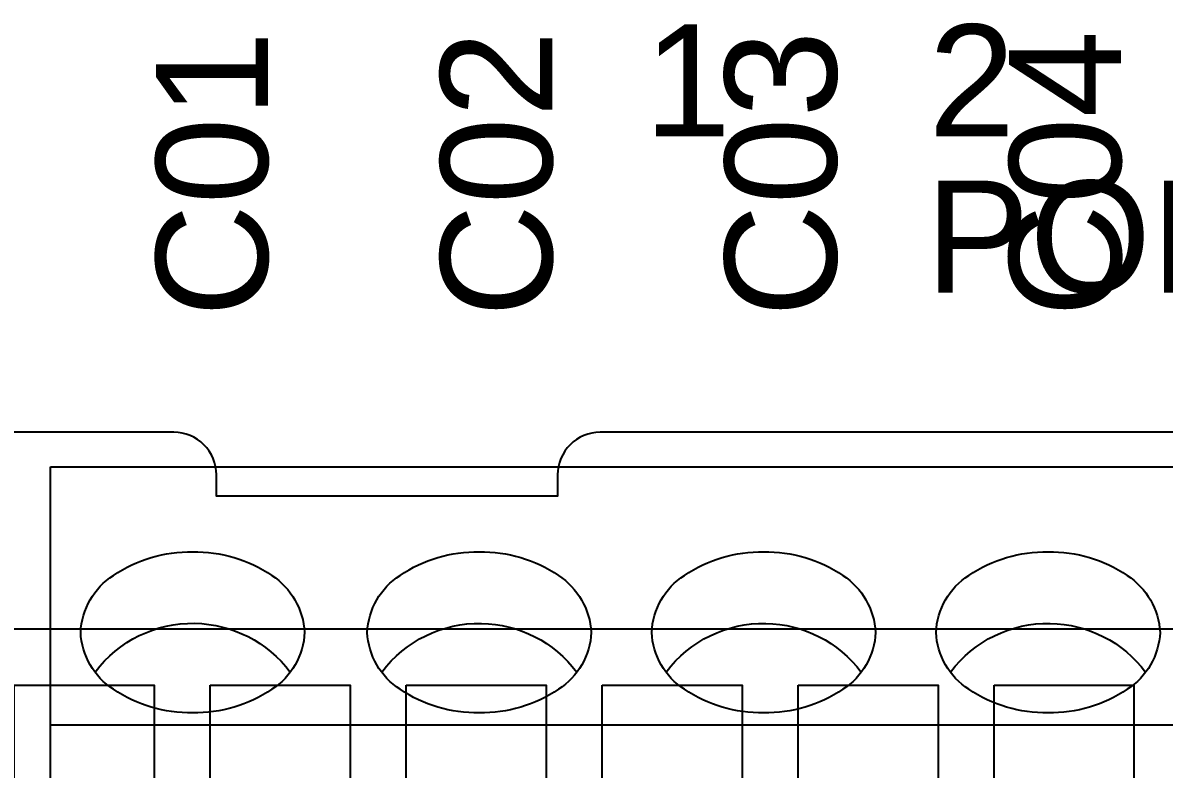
# Model space of a CAD drawing. Extents: x 0.3 to 23.7, y 0.2 to 17.8.
# Drawn here: x 18.185 to 18.987, y 4.805 to 5.33 of the extents above; entities that cross this region are included whole.
import ezdxf

# ---------------------------------------------------------------- set-up
doc = ezdxf.new("R2010")
doc.units = 0
doc.header["$MEASUREMENT"] = 0
for name, color, linetype in [('2_01__0-__EMPTY', 7, 'CONTINUOUS'), ('2_02__A-__SERIAL_COMMUNICA', 7, 'CONTINUOUS'), ('2_03__B-___3__DI___4__DO__', 7, 'CONTINUOUS'), ('2_04__1-___4__DI___4__DO_E', 7, 'CONTINUOUS'), ('2_05__C-___4__DI___4__DO_F', 7, 'CONTINUOUS'), ('2_06__D-___4__DI___3__DO_E', 7, 'CONTINUOUS'), ('2_07__2A___8__DO__ELECTROM', 7, 'CONTINUOUS'), ('2_08__2B___8__DO__ELECTROM', 7, 'CONTINUOUS'), ('2_09__2C___8__DO_ELECTROME', 7, 'CONTINUOUS'), ('2_10__2D___8__DO_ELECTROME', 7, 'CONTINUOUS'), ('2_11__2G___8__DO_ELECTROME', 7, 'CONTINUOUS'), ('2_12__3-___8__DI', 7, 'CONTINUOUS'), ('2_13__4-___14__DI', 7, 'CONTINUOUS'), ('2_14__5-___8__AI___20_MA_O', 7, 'CONTINUOUS'), ('2_15__6-___4__AI___4__AO__', 7, 'CONTINUOUS'), ('3_01__0-__EMPTY', 7, 'CONTINUOUS'), ('3_02__B-___3__DI___4__DO__', 7, 'CONTINUOUS'), ('3_03__1-___4__DI___4__DO_E', 7, 'CONTINUOUS'), ('3_04__C-___4__DI___4__DO_F', 7, 'CONTINUOUS'), ('3_05__D-___4__DI___3__DO_E', 7, 'CONTINUOUS'), ('3_06__2A___8__DO__ELECTROM', 7, 'CONTINUOUS'), ('3_07__2B___8__DO__ELECTROM', 7, 'CONTINUOUS'), ('3_08__2C___8__DO_ELECTROME', 7, 'CONTINUOUS'), ('3_09__2D___8__DO_ELECTROME', 7, 'CONTINUOUS'), ('3_10__2G___8__DO_ELECTROME', 7, 'CONTINUOUS'), ('3_11__3-___8__DI', 7, 'CONTINUOUS'), ('3_12__4-___14__DI', 7, 'CONTINUOUS'), ('3_13__5-___8__AI___20_MA_O', 7, 'CONTINUOUS'), ('3_14__6-___4__AI___4__AO__', 7, 'CONTINUOUS'), ('3_15__9-___10__RTD_INPUTS', 7, 'CONTINUOUS')]:
    doc.layers.add(name, color=color, linetype=linetype)
doc.styles.add('ARIAL', font='arial.ttf')

msp = doc.modelspace()

# ---------------------------------------------------------------- linework, layer by layer
at = {"layer": '3_01__0-__EMPTY'}
msp.add_lwpolyline([(19.55576, 5.0419), (18.59054, 5.0419, 0.414214), (18.56065, 5.01201), (18.56065, 4.9969), (18.32065, 4.9969), (18.32065, 5.01201, 0.414214), (18.29076, 5.0419), (17.93304, 5.0419, 0.414973), (17.90315, 5.01201), (17.90315, 4.49178, 0.414973), (17.93304, 4.4619), (18.29076, 4.4619, 0.414214), (18.32065, 4.49178), (18.32065, 4.5069), (18.56065, 4.5069), (18.56065, 4.49178, 0.414214), (18.59054, 4.4619), (19.55576, 4.4619, 0.414214)], format="xyb", dxfattribs=at)
at = {"layer": '3_02__B-___3__DI___4__DO__'}
msp.add_lwpolyline([(18.20394, 5.01766), (19.80394, 5.01766), (19.80394, 4.40895), (18.20394, 4.40895)], close=True, dxfattribs=at)
for points in [[(18.2252, 4.9012, -0.244062), (18.24826, 4.94125, -0.154167), (18.30394, 4.95784, -0.154167), (18.35962, 4.94125, -0.236767), (18.38268, 4.9012, -0.24406), (18.35962, 4.86115, -0.154167), (18.30394, 4.84456, -0.154167), (18.24826, 4.86115, -0.244061)], [(18.42678, 4.90118, -0.244062), (18.44984, 4.94124, -0.154167), (18.50552, 4.95783, -0.154167), (18.56119, 4.94124, -0.236767), (18.58426, 4.90118, -0.24406), (18.56119, 4.86113, -0.154167), (18.50552, 4.84454, -0.154167), (18.44984, 4.86113, -0.244061)], [(18.62678, 4.90118, -0.244062), (18.64984, 4.94124, -0.154167), (18.70552, 4.95783, -0.154167), (18.76119, 4.94124, -0.236767), (18.78426, 4.90118, -0.24406), (18.76119, 4.86113, -0.154167), (18.70552, 4.84454, -0.154167), (18.64984, 4.86113, -0.244061)], [(18.82678, 4.90118, -0.244062), (18.84984, 4.94124, -0.154167), (18.90552, 4.95783, -0.154167), (18.96119, 4.94124, -0.236767), (18.98426, 4.90118, -0.24406), (18.96119, 4.86113, -0.154167), (18.90552, 4.84454, -0.154167), (18.84984, 4.86113, -0.244061)]]:
    msp.add_lwpolyline(points, format="xyb", close=True, dxfattribs=at)
for points in [[(18.23528, 4.87316, -0.001746), (18.23542, 4.87329, -0.240907), (18.30552, 4.90753, -0.231198), (18.37246, 4.87329, -0.005828), (18.37275, 4.87336)], [(18.43686, 4.87315, -0.001746), (18.437, 4.87328, -0.240907), (18.50709, 4.90752, -0.231198), (18.57403, 4.87328, -0.005828), (18.57433, 4.87335)], [(18.63686, 4.87315, -0.001746), (18.637, 4.87328, -0.240907), (18.70709, 4.90752, -0.231198), (18.77403, 4.87328, -0.005828), (18.77433, 4.87335)], [(18.83686, 4.87315, -0.001746), (18.837, 4.87328, -0.240907), (18.90709, 4.90752, -0.231198), (18.97403, 4.87328, -0.005828), (18.97433, 4.87335)]]:
    msp.add_lwpolyline(points, format="xyb", dxfattribs=at)
msp.add_lwpolyline([(18.20394, 4.83606), (19.80394, 4.83606)], dxfattribs=at)
at = {"layer": '3_03__1-___4__DI___4__DO_E'}
msp.add_lwpolyline([(18.20394, 5.01766), (19.80394, 5.01766), (19.80394, 4.40895), (18.20394, 4.40895)], close=True, dxfattribs=at)
for points in [[(18.2252, 4.9012, -0.244062), (18.24826, 4.94125, -0.154167), (18.30394, 4.95784, -0.154167), (18.35962, 4.94125, -0.236767), (18.38268, 4.9012, -0.24406), (18.35962, 4.86115, -0.154167), (18.30394, 4.84456, -0.154167), (18.24826, 4.86115, -0.244061)], [(18.42678, 4.90118, -0.244062), (18.44984, 4.94124, -0.154167), (18.50552, 4.95783, -0.154167), (18.56119, 4.94124, -0.236767), (18.58426, 4.90118, -0.24406), (18.56119, 4.86113, -0.154167), (18.50552, 4.84454, -0.154167), (18.44984, 4.86113, -0.244061)], [(18.62678, 4.90118, -0.244062), (18.64984, 4.94124, -0.154167), (18.70552, 4.95783, -0.154167), (18.76119, 4.94124, -0.236767), (18.78426, 4.90118, -0.24406), (18.76119, 4.86113, -0.154167), (18.70552, 4.84454, -0.154167), (18.64984, 4.86113, -0.244061)], [(18.82678, 4.90118, -0.244062), (18.84984, 4.94124, -0.154167), (18.90552, 4.95783, -0.154167), (18.96119, 4.94124, -0.236767), (18.98426, 4.90118, -0.24406), (18.96119, 4.86113, -0.154167), (18.90552, 4.84454, -0.154167), (18.84984, 4.86113, -0.244061)]]:
    msp.add_lwpolyline(points, format="xyb", close=True, dxfattribs=at)
for points in [[(18.23528, 4.87316, -0.001746), (18.23542, 4.87329, -0.240907), (18.30552, 4.90753, -0.231198), (18.37246, 4.87329, -0.005828), (18.37275, 4.87336)], [(18.43686, 4.87315, -0.001746), (18.437, 4.87328, -0.240907), (18.50709, 4.90752, -0.231198), (18.57403, 4.87328, -0.005828), (18.57433, 4.87335)], [(18.63686, 4.87315, -0.001746), (18.637, 4.87328, -0.240907), (18.70709, 4.90752, -0.231198), (18.77403, 4.87328, -0.005828), (18.77433, 4.87335)], [(18.83686, 4.87315, -0.001746), (18.837, 4.87328, -0.240907), (18.90709, 4.90752, -0.231198), (18.97403, 4.87328, -0.005828), (18.97433, 4.87335)]]:
    msp.add_lwpolyline(points, format="xyb", dxfattribs=at)
msp.add_lwpolyline([(18.20394, 4.83606), (19.80394, 4.83606)], dxfattribs=at)
at = {"layer": '3_04__C-___4__DI___4__DO_F'}
msp.add_lwpolyline([(18.20394, 5.01766), (19.80394, 5.01766), (19.80394, 4.40895), (18.20394, 4.40895)], close=True, dxfattribs=at)
for points in [[(18.2252, 4.9012, -0.244062), (18.24826, 4.94125, -0.154167), (18.30394, 4.95784, -0.154167), (18.35962, 4.94125, -0.236767), (18.38268, 4.9012, -0.24406), (18.35962, 4.86115, -0.154167), (18.30394, 4.84456, -0.154167), (18.24826, 4.86115, -0.244061)], [(18.42678, 4.90118, -0.244062), (18.44984, 4.94124, -0.154167), (18.50552, 4.95783, -0.154167), (18.56119, 4.94124, -0.236767), (18.58426, 4.90118, -0.24406), (18.56119, 4.86113, -0.154167), (18.50552, 4.84454, -0.154167), (18.44984, 4.86113, -0.244061)], [(18.62678, 4.90118, -0.244062), (18.64984, 4.94124, -0.154167), (18.70552, 4.95783, -0.154167), (18.76119, 4.94124, -0.236767), (18.78426, 4.90118, -0.24406), (18.76119, 4.86113, -0.154167), (18.70552, 4.84454, -0.154167), (18.64984, 4.86113, -0.244061)], [(18.82678, 4.90118, -0.244062), (18.84984, 4.94124, -0.154167), (18.90552, 4.95783, -0.154167), (18.96119, 4.94124, -0.236767), (18.98426, 4.90118, -0.24406), (18.96119, 4.86113, -0.154167), (18.90552, 4.84454, -0.154167), (18.84984, 4.86113, -0.244061)]]:
    msp.add_lwpolyline(points, format="xyb", close=True, dxfattribs=at)
for points in [[(18.23528, 4.87316, -0.001746), (18.23542, 4.87329, -0.240907), (18.30552, 4.90753, -0.231198), (18.37246, 4.87329, -0.005828), (18.37275, 4.87336)], [(18.43686, 4.87315, -0.001746), (18.437, 4.87328, -0.240907), (18.50709, 4.90752, -0.231198), (18.57403, 4.87328, -0.005828), (18.57433, 4.87335)], [(18.63686, 4.87315, -0.001746), (18.637, 4.87328, -0.240907), (18.70709, 4.90752, -0.231198), (18.77403, 4.87328, -0.005828), (18.77433, 4.87335)], [(18.83686, 4.87315, -0.001746), (18.837, 4.87328, -0.240907), (18.90709, 4.90752, -0.231198), (18.97403, 4.87328, -0.005828), (18.97433, 4.87335)]]:
    msp.add_lwpolyline(points, format="xyb", dxfattribs=at)
msp.add_lwpolyline([(18.20394, 4.83606), (19.80394, 4.83606)], dxfattribs=at)
at = {"layer": '3_05__D-___4__DI___3__DO_E'}
msp.add_lwpolyline([(18.20394, 5.01766), (19.80394, 5.01766), (19.80394, 4.40895), (18.20394, 4.40895)], close=True, dxfattribs=at)
for points in [[(18.2252, 4.9012, -0.244062), (18.24826, 4.94125, -0.154167), (18.30394, 4.95784, -0.154167), (18.35962, 4.94125, -0.236767), (18.38268, 4.9012, -0.24406), (18.35962, 4.86115, -0.154167), (18.30394, 4.84456, -0.154167), (18.24826, 4.86115, -0.244061)], [(18.42678, 4.90118, -0.244062), (18.44984, 4.94124, -0.154167), (18.50552, 4.95783, -0.154167), (18.56119, 4.94124, -0.236767), (18.58426, 4.90118, -0.24406), (18.56119, 4.86113, -0.154167), (18.50552, 4.84454, -0.154167), (18.44984, 4.86113, -0.244061)], [(18.62678, 4.90118, -0.244062), (18.64984, 4.94124, -0.154167), (18.70552, 4.95783, -0.154167), (18.76119, 4.94124, -0.236767), (18.78426, 4.90118, -0.24406), (18.76119, 4.86113, -0.154167), (18.70552, 4.84454, -0.154167), (18.64984, 4.86113, -0.244061)], [(18.82678, 4.90118, -0.244062), (18.84984, 4.94124, -0.154167), (18.90552, 4.95783, -0.154167), (18.96119, 4.94124, -0.236767), (18.98426, 4.90118, -0.24406), (18.96119, 4.86113, -0.154167), (18.90552, 4.84454, -0.154167), (18.84984, 4.86113, -0.244061)]]:
    msp.add_lwpolyline(points, format="xyb", close=True, dxfattribs=at)
for points in [[(18.23528, 4.87316, -0.001746), (18.23542, 4.87329, -0.240907), (18.30552, 4.90753, -0.231198), (18.37246, 4.87329, -0.005828), (18.37275, 4.87336)], [(18.43686, 4.87315, -0.001746), (18.437, 4.87328, -0.240907), (18.50709, 4.90752, -0.231198), (18.57403, 4.87328, -0.005828), (18.57433, 4.87335)], [(18.63686, 4.87315, -0.001746), (18.637, 4.87328, -0.240907), (18.70709, 4.90752, -0.231198), (18.77403, 4.87328, -0.005828), (18.77433, 4.87335)], [(18.83686, 4.87315, -0.001746), (18.837, 4.87328, -0.240907), (18.90709, 4.90752, -0.231198), (18.97403, 4.87328, -0.005828), (18.97433, 4.87335)]]:
    msp.add_lwpolyline(points, format="xyb", dxfattribs=at)
msp.add_lwpolyline([(18.20394, 4.83606), (19.80394, 4.83606)], dxfattribs=at)
at = {"layer": '3_06__2A___8__DO__ELECTROM'}
msp.add_lwpolyline([(18.20394, 5.01766), (19.80394, 5.01766), (19.80394, 4.40895), (18.20394, 4.40895)], close=True, dxfattribs=at)
for points in [[(18.2252, 4.9012, -0.244062), (18.24826, 4.94125, -0.154167), (18.30394, 4.95784, -0.154167), (18.35962, 4.94125, -0.236767), (18.38268, 4.9012, -0.24406), (18.35962, 4.86115, -0.154167), (18.30394, 4.84456, -0.154167), (18.24826, 4.86115, -0.244061)], [(18.42678, 4.90118, -0.244062), (18.44984, 4.94124, -0.154167), (18.50552, 4.95783, -0.154167), (18.56119, 4.94124, -0.236767), (18.58426, 4.90118, -0.24406), (18.56119, 4.86113, -0.154167), (18.50552, 4.84454, -0.154167), (18.44984, 4.86113, -0.244061)], [(18.62678, 4.90118, -0.244062), (18.64984, 4.94124, -0.154167), (18.70552, 4.95783, -0.154167), (18.76119, 4.94124, -0.236767), (18.78426, 4.90118, -0.24406), (18.76119, 4.86113, -0.154167), (18.70552, 4.84454, -0.154167), (18.64984, 4.86113, -0.244061)], [(18.82678, 4.90118, -0.244062), (18.84984, 4.94124, -0.154167), (18.90552, 4.95783, -0.154167), (18.96119, 4.94124, -0.236767), (18.98426, 4.90118, -0.24406), (18.96119, 4.86113, -0.154167), (18.90552, 4.84454, -0.154167), (18.84984, 4.86113, -0.244061)]]:
    msp.add_lwpolyline(points, format="xyb", close=True, dxfattribs=at)
for points in [[(18.23528, 4.87316, -0.001746), (18.23542, 4.87329, -0.240907), (18.30552, 4.90753, -0.231198), (18.37246, 4.87329, -0.005828), (18.37275, 4.87336)], [(18.43686, 4.87315, -0.001746), (18.437, 4.87328, -0.240907), (18.50709, 4.90752, -0.231198), (18.57403, 4.87328, -0.005828), (18.57433, 4.87335)], [(18.63686, 4.87315, -0.001746), (18.637, 4.87328, -0.240907), (18.70709, 4.90752, -0.231198), (18.77403, 4.87328, -0.005828), (18.77433, 4.87335)], [(18.83686, 4.87315, -0.001746), (18.837, 4.87328, -0.240907), (18.90709, 4.90752, -0.231198), (18.97403, 4.87328, -0.005828), (18.97433, 4.87335)]]:
    msp.add_lwpolyline(points, format="xyb", dxfattribs=at)
msp.add_lwpolyline([(18.20394, 4.83606), (19.80394, 4.83606)], dxfattribs=at)
at = {"layer": '3_07__2B___8__DO__ELECTROM'}
msp.add_lwpolyline([(18.20394, 5.01766), (19.80394, 5.01766), (19.80394, 4.40895), (18.20394, 4.40895)], close=True, dxfattribs=at)
for points in [[(18.2252, 4.9012, -0.244062), (18.24826, 4.94125, -0.154167), (18.30394, 4.95784, -0.154167), (18.35962, 4.94125, -0.236767), (18.38268, 4.9012, -0.24406), (18.35962, 4.86115, -0.154167), (18.30394, 4.84456, -0.154167), (18.24826, 4.86115, -0.244061)], [(18.42678, 4.90118, -0.244062), (18.44984, 4.94124, -0.154167), (18.50552, 4.95783, -0.154167), (18.56119, 4.94124, -0.236767), (18.58426, 4.90118, -0.24406), (18.56119, 4.86113, -0.154167), (18.50552, 4.84454, -0.154167), (18.44984, 4.86113, -0.244061)], [(18.62678, 4.90118, -0.244062), (18.64984, 4.94124, -0.154167), (18.70552, 4.95783, -0.154167), (18.76119, 4.94124, -0.236767), (18.78426, 4.90118, -0.24406), (18.76119, 4.86113, -0.154167), (18.70552, 4.84454, -0.154167), (18.64984, 4.86113, -0.244061)], [(18.82678, 4.90118, -0.244062), (18.84984, 4.94124, -0.154167), (18.90552, 4.95783, -0.154167), (18.96119, 4.94124, -0.236767), (18.98426, 4.90118, -0.24406), (18.96119, 4.86113, -0.154167), (18.90552, 4.84454, -0.154167), (18.84984, 4.86113, -0.244061)]]:
    msp.add_lwpolyline(points, format="xyb", close=True, dxfattribs=at)
for points in [[(18.23528, 4.87316, -0.001746), (18.23542, 4.87329, -0.240907), (18.30552, 4.90753, -0.231198), (18.37246, 4.87329, -0.005828), (18.37275, 4.87336)], [(18.43686, 4.87315, -0.001746), (18.437, 4.87328, -0.240907), (18.50709, 4.90752, -0.231198), (18.57403, 4.87328, -0.005828), (18.57433, 4.87335)], [(18.63686, 4.87315, -0.001746), (18.637, 4.87328, -0.240907), (18.70709, 4.90752, -0.231198), (18.77403, 4.87328, -0.005828), (18.77433, 4.87335)], [(18.83686, 4.87315, -0.001746), (18.837, 4.87328, -0.240907), (18.90709, 4.90752, -0.231198), (18.97403, 4.87328, -0.005828), (18.97433, 4.87335)]]:
    msp.add_lwpolyline(points, format="xyb", dxfattribs=at)
msp.add_lwpolyline([(18.20394, 4.83606), (19.80394, 4.83606)], dxfattribs=at)
at = {"layer": '3_08__2C___8__DO_ELECTROME'}
msp.add_lwpolyline([(18.20394, 5.01766), (19.80394, 5.01766), (19.80394, 4.40895), (18.20394, 4.40895)], close=True, dxfattribs=at)
for points in [[(18.2252, 4.9012, -0.244062), (18.24826, 4.94125, -0.154167), (18.30394, 4.95784, -0.154167), (18.35962, 4.94125, -0.236767), (18.38268, 4.9012, -0.24406), (18.35962, 4.86115, -0.154167), (18.30394, 4.84456, -0.154167), (18.24826, 4.86115, -0.244061)], [(18.42678, 4.90118, -0.244062), (18.44984, 4.94124, -0.154167), (18.50552, 4.95783, -0.154167), (18.56119, 4.94124, -0.236767), (18.58426, 4.90118, -0.24406), (18.56119, 4.86113, -0.154167), (18.50552, 4.84454, -0.154167), (18.44984, 4.86113, -0.244061)], [(18.62678, 4.90118, -0.244062), (18.64984, 4.94124, -0.154167), (18.70552, 4.95783, -0.154167), (18.76119, 4.94124, -0.236767), (18.78426, 4.90118, -0.24406), (18.76119, 4.86113, -0.154167), (18.70552, 4.84454, -0.154167), (18.64984, 4.86113, -0.244061)], [(18.82678, 4.90118, -0.244062), (18.84984, 4.94124, -0.154167), (18.90552, 4.95783, -0.154167), (18.96119, 4.94124, -0.236767), (18.98426, 4.90118, -0.24406), (18.96119, 4.86113, -0.154167), (18.90552, 4.84454, -0.154167), (18.84984, 4.86113, -0.244061)]]:
    msp.add_lwpolyline(points, format="xyb", close=True, dxfattribs=at)
for points in [[(18.23528, 4.87316, -0.001746), (18.23542, 4.87329, -0.240907), (18.30552, 4.90753, -0.231198), (18.37246, 4.87329, -0.005828), (18.37275, 4.87336)], [(18.43686, 4.87315, -0.001746), (18.437, 4.87328, -0.240907), (18.50709, 4.90752, -0.231198), (18.57403, 4.87328, -0.005828), (18.57433, 4.87335)], [(18.63686, 4.87315, -0.001746), (18.637, 4.87328, -0.240907), (18.70709, 4.90752, -0.231198), (18.77403, 4.87328, -0.005828), (18.77433, 4.87335)], [(18.83686, 4.87315, -0.001746), (18.837, 4.87328, -0.240907), (18.90709, 4.90752, -0.231198), (18.97403, 4.87328, -0.005828), (18.97433, 4.87335)]]:
    msp.add_lwpolyline(points, format="xyb", dxfattribs=at)
msp.add_lwpolyline([(18.20394, 4.83606), (19.80394, 4.83606)], dxfattribs=at)
at = {"layer": '3_09__2D___8__DO_ELECTROME'}
msp.add_lwpolyline([(18.20394, 5.01766), (19.80394, 5.01766), (19.80394, 4.40895), (18.20394, 4.40895)], close=True, dxfattribs=at)
for points in [[(18.2252, 4.9012, -0.244062), (18.24826, 4.94125, -0.154167), (18.30394, 4.95784, -0.154167), (18.35962, 4.94125, -0.236767), (18.38268, 4.9012, -0.24406), (18.35962, 4.86115, -0.154167), (18.30394, 4.84456, -0.154167), (18.24826, 4.86115, -0.244061)], [(18.42678, 4.90118, -0.244062), (18.44984, 4.94124, -0.154167), (18.50552, 4.95783, -0.154167), (18.56119, 4.94124, -0.236767), (18.58426, 4.90118, -0.24406), (18.56119, 4.86113, -0.154167), (18.50552, 4.84454, -0.154167), (18.44984, 4.86113, -0.244061)], [(18.62678, 4.90118, -0.244062), (18.64984, 4.94124, -0.154167), (18.70552, 4.95783, -0.154167), (18.76119, 4.94124, -0.236767), (18.78426, 4.90118, -0.24406), (18.76119, 4.86113, -0.154167), (18.70552, 4.84454, -0.154167), (18.64984, 4.86113, -0.244061)], [(18.82678, 4.90118, -0.244062), (18.84984, 4.94124, -0.154167), (18.90552, 4.95783, -0.154167), (18.96119, 4.94124, -0.236767), (18.98426, 4.90118, -0.24406), (18.96119, 4.86113, -0.154167), (18.90552, 4.84454, -0.154167), (18.84984, 4.86113, -0.244061)]]:
    msp.add_lwpolyline(points, format="xyb", close=True, dxfattribs=at)
for points in [[(18.23528, 4.87316, -0.001746), (18.23542, 4.87329, -0.240907), (18.30552, 4.90753, -0.231198), (18.37246, 4.87329, -0.005828), (18.37275, 4.87336)], [(18.43686, 4.87315, -0.001746), (18.437, 4.87328, -0.240907), (18.50709, 4.90752, -0.231198), (18.57403, 4.87328, -0.005828), (18.57433, 4.87335)], [(18.63686, 4.87315, -0.001746), (18.637, 4.87328, -0.240907), (18.70709, 4.90752, -0.231198), (18.77403, 4.87328, -0.005828), (18.77433, 4.87335)], [(18.83686, 4.87315, -0.001746), (18.837, 4.87328, -0.240907), (18.90709, 4.90752, -0.231198), (18.97403, 4.87328, -0.005828), (18.97433, 4.87335)]]:
    msp.add_lwpolyline(points, format="xyb", dxfattribs=at)
msp.add_lwpolyline([(18.20394, 4.83606), (19.80394, 4.83606)], dxfattribs=at)
at = {"layer": '3_10__2G___8__DO_ELECTROME'}
msp.add_lwpolyline([(18.20394, 5.01766), (19.80394, 5.01766), (19.80394, 4.40895), (18.20394, 4.40895)], close=True, dxfattribs=at)
for points in [[(18.2252, 4.9012, -0.244062), (18.24826, 4.94125, -0.154167), (18.30394, 4.95784, -0.154167), (18.35962, 4.94125, -0.236767), (18.38268, 4.9012, -0.24406), (18.35962, 4.86115, -0.154167), (18.30394, 4.84456, -0.154167), (18.24826, 4.86115, -0.244061)], [(18.42678, 4.90118, -0.244062), (18.44984, 4.94124, -0.154167), (18.50552, 4.95783, -0.154167), (18.56119, 4.94124, -0.236767), (18.58426, 4.90118, -0.24406), (18.56119, 4.86113, -0.154167), (18.50552, 4.84454, -0.154167), (18.44984, 4.86113, -0.244061)], [(18.62678, 4.90118, -0.244062), (18.64984, 4.94124, -0.154167), (18.70552, 4.95783, -0.154167), (18.76119, 4.94124, -0.236767), (18.78426, 4.90118, -0.24406), (18.76119, 4.86113, -0.154167), (18.70552, 4.84454, -0.154167), (18.64984, 4.86113, -0.244061)], [(18.82678, 4.90118, -0.244062), (18.84984, 4.94124, -0.154167), (18.90552, 4.95783, -0.154167), (18.96119, 4.94124, -0.236767), (18.98426, 4.90118, -0.24406), (18.96119, 4.86113, -0.154167), (18.90552, 4.84454, -0.154167), (18.84984, 4.86113, -0.244061)]]:
    msp.add_lwpolyline(points, format="xyb", close=True, dxfattribs=at)
for points in [[(18.23528, 4.87316, -0.001746), (18.23542, 4.87329, -0.240907), (18.30552, 4.90753, -0.231198), (18.37246, 4.87329, -0.005828), (18.37275, 4.87336)], [(18.43686, 4.87315, -0.001746), (18.437, 4.87328, -0.240907), (18.50709, 4.90752, -0.231198), (18.57403, 4.87328, -0.005828), (18.57433, 4.87335)], [(18.63686, 4.87315, -0.001746), (18.637, 4.87328, -0.240907), (18.70709, 4.90752, -0.231198), (18.77403, 4.87328, -0.005828), (18.77433, 4.87335)], [(18.83686, 4.87315, -0.001746), (18.837, 4.87328, -0.240907), (18.90709, 4.90752, -0.231198), (18.97403, 4.87328, -0.005828), (18.97433, 4.87335)]]:
    msp.add_lwpolyline(points, format="xyb", dxfattribs=at)
msp.add_lwpolyline([(18.20394, 4.83606), (19.80394, 4.83606)], dxfattribs=at)
at = {"layer": '3_11__3-___8__DI'}
msp.add_lwpolyline([(18.20394, 5.01766), (19.80394, 5.01766), (19.80394, 4.40895), (18.20394, 4.40895)], close=True, dxfattribs=at)
for points in [[(18.2252, 4.9012, -0.244062), (18.24826, 4.94125, -0.154167), (18.30394, 4.95784, -0.154167), (18.35962, 4.94125, -0.236767), (18.38268, 4.9012, -0.24406), (18.35962, 4.86115, -0.154167), (18.30394, 4.84456, -0.154167), (18.24826, 4.86115, -0.244061)], [(18.42678, 4.90118, -0.244062), (18.44984, 4.94124, -0.154167), (18.50552, 4.95783, -0.154167), (18.56119, 4.94124, -0.236767), (18.58426, 4.90118, -0.24406), (18.56119, 4.86113, -0.154167), (18.50552, 4.84454, -0.154167), (18.44984, 4.86113, -0.244061)], [(18.62678, 4.90118, -0.244062), (18.64984, 4.94124, -0.154167), (18.70552, 4.95783, -0.154167), (18.76119, 4.94124, -0.236767), (18.78426, 4.90118, -0.24406), (18.76119, 4.86113, -0.154167), (18.70552, 4.84454, -0.154167), (18.64984, 4.86113, -0.244061)], [(18.82678, 4.90118, -0.244062), (18.84984, 4.94124, -0.154167), (18.90552, 4.95783, -0.154167), (18.96119, 4.94124, -0.236767), (18.98426, 4.90118, -0.24406), (18.96119, 4.86113, -0.154167), (18.90552, 4.84454, -0.154167), (18.84984, 4.86113, -0.244061)]]:
    msp.add_lwpolyline(points, format="xyb", close=True, dxfattribs=at)
for points in [[(18.23528, 4.87316, -0.001746), (18.23542, 4.87329, -0.240907), (18.30552, 4.90753, -0.231198), (18.37246, 4.87329, -0.005828), (18.37275, 4.87336)], [(18.43686, 4.87315, -0.001746), (18.437, 4.87328, -0.240907), (18.50709, 4.90752, -0.231198), (18.57403, 4.87328, -0.005828), (18.57433, 4.87335)], [(18.63686, 4.87315, -0.001746), (18.637, 4.87328, -0.240907), (18.70709, 4.90752, -0.231198), (18.77403, 4.87328, -0.005828), (18.77433, 4.87335)], [(18.83686, 4.87315, -0.001746), (18.837, 4.87328, -0.240907), (18.90709, 4.90752, -0.231198), (18.97403, 4.87328, -0.005828), (18.97433, 4.87335)]]:
    msp.add_lwpolyline(points, format="xyb", dxfattribs=at)
msp.add_lwpolyline([(18.20394, 4.83606), (19.80394, 4.83606)], dxfattribs=at)
at = {"layer": '3_12__4-___14__DI'}
msp.add_lwpolyline([(18.20394, 5.01766), (19.80394, 5.01766), (19.80394, 4.40895), (18.20394, 4.40895)], close=True, dxfattribs=at)
for points in [[(18.2252, 4.9012, -0.244062), (18.24826, 4.94125, -0.154167), (18.30394, 4.95784, -0.154167), (18.35962, 4.94125, -0.236767), (18.38268, 4.9012, -0.24406), (18.35962, 4.86115, -0.154167), (18.30394, 4.84456, -0.154167), (18.24826, 4.86115, -0.244061)], [(18.42678, 4.90118, -0.244062), (18.44984, 4.94124, -0.154167), (18.50552, 4.95783, -0.154167), (18.56119, 4.94124, -0.236767), (18.58426, 4.90118, -0.24406), (18.56119, 4.86113, -0.154167), (18.50552, 4.84454, -0.154167), (18.44984, 4.86113, -0.244061)], [(18.62678, 4.90118, -0.244062), (18.64984, 4.94124, -0.154167), (18.70552, 4.95783, -0.154167), (18.76119, 4.94124, -0.236767), (18.78426, 4.90118, -0.24406), (18.76119, 4.86113, -0.154167), (18.70552, 4.84454, -0.154167), (18.64984, 4.86113, -0.244061)], [(18.82678, 4.90118, -0.244062), (18.84984, 4.94124, -0.154167), (18.90552, 4.95783, -0.154167), (18.96119, 4.94124, -0.236767), (18.98426, 4.90118, -0.24406), (18.96119, 4.86113, -0.154167), (18.90552, 4.84454, -0.154167), (18.84984, 4.86113, -0.244061)]]:
    msp.add_lwpolyline(points, format="xyb", close=True, dxfattribs=at)
for points in [[(18.23528, 4.87316, -0.001746), (18.23542, 4.87329, -0.240907), (18.30552, 4.90753, -0.231198), (18.37246, 4.87329, -0.005828), (18.37275, 4.87336)], [(18.43686, 4.87315, -0.001746), (18.437, 4.87328, -0.240907), (18.50709, 4.90752, -0.231198), (18.57403, 4.87328, -0.005828), (18.57433, 4.87335)], [(18.63686, 4.87315, -0.001746), (18.637, 4.87328, -0.240907), (18.70709, 4.90752, -0.231198), (18.77403, 4.87328, -0.005828), (18.77433, 4.87335)], [(18.83686, 4.87315, -0.001746), (18.837, 4.87328, -0.240907), (18.90709, 4.90752, -0.231198), (18.97403, 4.87328, -0.005828), (18.97433, 4.87335)]]:
    msp.add_lwpolyline(points, format="xyb", dxfattribs=at)
msp.add_lwpolyline([(18.20394, 4.83606), (19.80394, 4.83606)], dxfattribs=at)
at = {"layer": '3_13__5-___8__AI___20_MA_O'}
msp.add_lwpolyline([(18.20394, 5.01766), (19.80394, 5.01766), (19.80394, 4.40895), (18.20394, 4.40895)], close=True, dxfattribs=at)
for points in [[(18.2252, 4.9012, -0.244062), (18.24826, 4.94125, -0.154167), (18.30394, 4.95784, -0.154167), (18.35962, 4.94125, -0.236767), (18.38268, 4.9012, -0.24406), (18.35962, 4.86115, -0.154167), (18.30394, 4.84456, -0.154167), (18.24826, 4.86115, -0.244061)], [(18.42678, 4.90118, -0.244062), (18.44984, 4.94124, -0.154167), (18.50552, 4.95783, -0.154167), (18.56119, 4.94124, -0.236767), (18.58426, 4.90118, -0.24406), (18.56119, 4.86113, -0.154167), (18.50552, 4.84454, -0.154167), (18.44984, 4.86113, -0.244061)], [(18.62678, 4.90118, -0.244062), (18.64984, 4.94124, -0.154167), (18.70552, 4.95783, -0.154167), (18.76119, 4.94124, -0.236767), (18.78426, 4.90118, -0.24406), (18.76119, 4.86113, -0.154167), (18.70552, 4.84454, -0.154167), (18.64984, 4.86113, -0.244061)], [(18.82678, 4.90118, -0.244062), (18.84984, 4.94124, -0.154167), (18.90552, 4.95783, -0.154167), (18.96119, 4.94124, -0.236767), (18.98426, 4.90118, -0.24406), (18.96119, 4.86113, -0.154167), (18.90552, 4.84454, -0.154167), (18.84984, 4.86113, -0.244061)]]:
    msp.add_lwpolyline(points, format="xyb", close=True, dxfattribs=at)
for points in [[(18.23528, 4.87316, -0.001746), (18.23542, 4.87329, -0.240907), (18.30552, 4.90753, -0.231198), (18.37246, 4.87329, -0.005828), (18.37275, 4.87336)], [(18.43686, 4.87315, -0.001746), (18.437, 4.87328, -0.240907), (18.50709, 4.90752, -0.231198), (18.57403, 4.87328, -0.005828), (18.57433, 4.87335)], [(18.63686, 4.87315, -0.001746), (18.637, 4.87328, -0.240907), (18.70709, 4.90752, -0.231198), (18.77403, 4.87328, -0.005828), (18.77433, 4.87335)], [(18.83686, 4.87315, -0.001746), (18.837, 4.87328, -0.240907), (18.90709, 4.90752, -0.231198), (18.97403, 4.87328, -0.005828), (18.97433, 4.87335)]]:
    msp.add_lwpolyline(points, format="xyb", dxfattribs=at)
msp.add_lwpolyline([(18.20394, 4.83606), (19.80394, 4.83606)], dxfattribs=at)
at = {"layer": '3_14__6-___4__AI___4__AO__'}
msp.add_lwpolyline([(18.20394, 5.01766), (19.80394, 5.01766), (19.80394, 4.40895), (18.20394, 4.40895)], close=True, dxfattribs=at)
for points in [[(18.2252, 4.9012, -0.244062), (18.24826, 4.94125, -0.154167), (18.30394, 4.95784, -0.154167), (18.35962, 4.94125, -0.236767), (18.38268, 4.9012, -0.24406), (18.35962, 4.86115, -0.154167), (18.30394, 4.84456, -0.154167), (18.24826, 4.86115, -0.244061)], [(18.42678, 4.90118, -0.244062), (18.44984, 4.94124, -0.154167), (18.50552, 4.95783, -0.154167), (18.56119, 4.94124, -0.236767), (18.58426, 4.90118, -0.24406), (18.56119, 4.86113, -0.154167), (18.50552, 4.84454, -0.154167), (18.44984, 4.86113, -0.244061)], [(18.62678, 4.90118, -0.244062), (18.64984, 4.94124, -0.154167), (18.70552, 4.95783, -0.154167), (18.76119, 4.94124, -0.236767), (18.78426, 4.90118, -0.24406), (18.76119, 4.86113, -0.154167), (18.70552, 4.84454, -0.154167), (18.64984, 4.86113, -0.244061)], [(18.82678, 4.90118, -0.244062), (18.84984, 4.94124, -0.154167), (18.90552, 4.95783, -0.154167), (18.96119, 4.94124, -0.236767), (18.98426, 4.90118, -0.24406), (18.96119, 4.86113, -0.154167), (18.90552, 4.84454, -0.154167), (18.84984, 4.86113, -0.244061)]]:
    msp.add_lwpolyline(points, format="xyb", close=True, dxfattribs=at)
for points in [[(18.23528, 4.87316, -0.001746), (18.23542, 4.87329, -0.240907), (18.30552, 4.90753, -0.231198), (18.37246, 4.87329, -0.005828), (18.37275, 4.87336)], [(18.43686, 4.87315, -0.001746), (18.437, 4.87328, -0.240907), (18.50709, 4.90752, -0.231198), (18.57403, 4.87328, -0.005828), (18.57433, 4.87335)], [(18.63686, 4.87315, -0.001746), (18.637, 4.87328, -0.240907), (18.70709, 4.90752, -0.231198), (18.77403, 4.87328, -0.005828), (18.77433, 4.87335)], [(18.83686, 4.87315, -0.001746), (18.837, 4.87328, -0.240907), (18.90709, 4.90752, -0.231198), (18.97403, 4.87328, -0.005828), (18.97433, 4.87335)]]:
    msp.add_lwpolyline(points, format="xyb", dxfattribs=at)
msp.add_lwpolyline([(18.20394, 4.83606), (19.80394, 4.83606)], dxfattribs=at)
at = {"layer": '3_15__9-___10__RTD_INPUTS'}
for points in [[(18.01122, 4.45071), (20.09783, 4.45071), (20.09783, 4.90346), (18.01122, 4.90346)], [(18.17854, 4.86409), (18.27697, 4.86409), (18.27697, 4.70661), (18.17854, 4.70661)], [(18.31634, 4.86409), (18.41476, 4.86409), (18.41476, 4.70661), (18.31634, 4.70661)], [(18.45413, 4.86409), (18.55256, 4.86409), (18.55256, 4.70661), (18.45413, 4.70661)], [(18.59193, 4.86409), (18.69035, 4.86409), (18.69035, 4.70661), (18.59193, 4.70661)], [(18.72972, 4.86409), (18.82815, 4.86409), (18.82815, 4.70661), (18.72972, 4.70661)], [(18.86752, 4.86409), (18.96594, 4.86409), (18.96594, 4.70661), (18.86752, 4.70661)]]:
    msp.add_lwpolyline(points, close=True, dxfattribs=at)

# ---------------------------------------------------------------- texts
at = {"layer": '2_01__0-__EMPTY', "style": 'ARIAL'}
for s, p in [('C01', (18.35683, 5.1229)), ('C02', (18.55682, 5.1229)), ('C03', (18.75679, 5.1229)), ('C04', (18.95683, 5.1229))]:
    msp.add_text(s, height=0.078667, rotation=90, dxfattribs=at).set_placement(p)
at = {"layer": '2_02__A-__SERIAL_COMMUNICA', "style": 'ARIAL'}
for s, height, p in [('2', 0.07867, (18.82139, 5.25008)), ('1', 0.07867, (18.6214, 5.25008)), ('PORT 4A', 0.078667, (18.81926, 5.14022))]:
    msp.add_text(s, height=height, dxfattribs=at).set_placement(p)
at = {"layer": '2_03__B-___3__DI___4__DO__', "style": 'ARIAL'}
for s, p in [('C01', (18.35683, 5.1229)), ('C02', (18.55682, 5.1229)), ('C03', (18.75679, 5.1229)), ('C04', (18.95683, 5.1229))]:
    msp.add_text(s, height=0.078667, rotation=90, dxfattribs=at).set_placement(p)
at = {"layer": '2_04__1-___4__DI___4__DO_E', "style": 'ARIAL'}
for s, p in [('C01', (18.35683, 5.1229)), ('C02', (18.55682, 5.1229)), ('C03', (18.75679, 5.1229)), ('C04', (18.95683, 5.1229))]:
    msp.add_text(s, height=0.078667, rotation=90, dxfattribs=at).set_placement(p)
at = {"layer": '2_05__C-___4__DI___4__DO_F', "style": 'ARIAL'}
for s, p in [('C01', (18.35683, 5.1229)), ('C02', (18.55682, 5.1229)), ('C03', (18.75679, 5.1229)), ('C04', (18.95683, 5.1229))]:
    msp.add_text(s, height=0.078667, rotation=90, dxfattribs=at).set_placement(p)
at = {"layer": '2_06__D-___4__DI___3__DO_E', "style": 'ARIAL'}
for s, p in [('C01', (18.35683, 5.1229)), ('C02', (18.55682, 5.1229)), ('C03', (18.75679, 5.1229)), ('C04', (18.95683, 5.1229))]:
    msp.add_text(s, height=0.078667, rotation=90, dxfattribs=at).set_placement(p)
at = {"layer": '2_07__2A___8__DO__ELECTROM', "style": 'ARIAL'}
for s, p in [('C01', (18.35683, 5.1229)), ('C02', (18.55682, 5.1229)), ('C03', (18.75679, 5.1229)), ('C04', (18.95683, 5.1229))]:
    msp.add_text(s, height=0.078667, rotation=90, dxfattribs=at).set_placement(p)
at = {"layer": '2_08__2B___8__DO__ELECTROM', "style": 'ARIAL'}
for s, p in [('C01', (18.35683, 5.1229)), ('C02', (18.55682, 5.1229)), ('C03', (18.75679, 5.1229)), ('C04', (18.95683, 5.1229))]:
    msp.add_text(s, height=0.078667, rotation=90, dxfattribs=at).set_placement(p)
at = {"layer": '2_09__2C___8__DO_ELECTROME', "style": 'ARIAL'}
for s, p in [('C01', (18.35683, 5.1229)), ('C02', (18.55682, 5.1229)), ('C03', (18.75679, 5.1229)), ('C04', (18.95683, 5.1229))]:
    msp.add_text(s, height=0.078667, rotation=90, dxfattribs=at).set_placement(p)
at = {"layer": '2_10__2D___8__DO_ELECTROME', "style": 'ARIAL'}
for s, p in [('C01', (18.35683, 5.1229)), ('C02', (18.55682, 5.1229)), ('C03', (18.75679, 5.1229)), ('C04', (18.95683, 5.1229))]:
    msp.add_text(s, height=0.078667, rotation=90, dxfattribs=at).set_placement(p)
at = {"layer": '2_11__2G___8__DO_ELECTROME', "style": 'ARIAL'}
for s, p in [('C01', (18.35683, 5.1229)), ('C02', (18.55682, 5.1229)), ('C03', (18.75679, 5.1229)), ('C04', (18.95683, 5.1229))]:
    msp.add_text(s, height=0.078667, rotation=90, dxfattribs=at).set_placement(p)
at = {"layer": '2_12__3-___8__DI', "style": 'ARIAL'}
for s, p in [('C01', (18.35683, 5.1229)), ('C02', (18.55682, 5.1229)), ('C03', (18.75679, 5.1229)), ('C04', (18.95683, 5.1229))]:
    msp.add_text(s, height=0.078667, rotation=90, dxfattribs=at).set_placement(p)
at = {"layer": '2_13__4-___14__DI', "style": 'ARIAL'}
for s, p in [('C01', (18.35683, 5.1229)), ('C02', (18.55682, 5.1229)), ('C03', (18.75679, 5.1229)), ('C04', (18.95683, 5.1229))]:
    msp.add_text(s, height=0.078667, rotation=90, dxfattribs=at).set_placement(p)
at = {"layer": '2_14__5-___8__AI___20_MA_O', "style": 'ARIAL'}
for s, p in [('C01', (18.35683, 5.1229)), ('C02', (18.55682, 5.1229)), ('C03', (18.75679, 5.1229)), ('C04', (18.95683, 5.1229))]:
    msp.add_text(s, height=0.078667, rotation=90, dxfattribs=at).set_placement(p)
at = {"layer": '2_15__6-___4__AI___4__AO__', "style": 'ARIAL'}
for s, p in [('C01', (18.35683, 5.1229)), ('C02', (18.55682, 5.1229)), ('C03', (18.75679, 5.1229)), ('C04', (18.95683, 5.1229))]:
    msp.add_text(s, height=0.078667, rotation=90, dxfattribs=at).set_placement(p)

doc.saveas('drawing.dxf')
